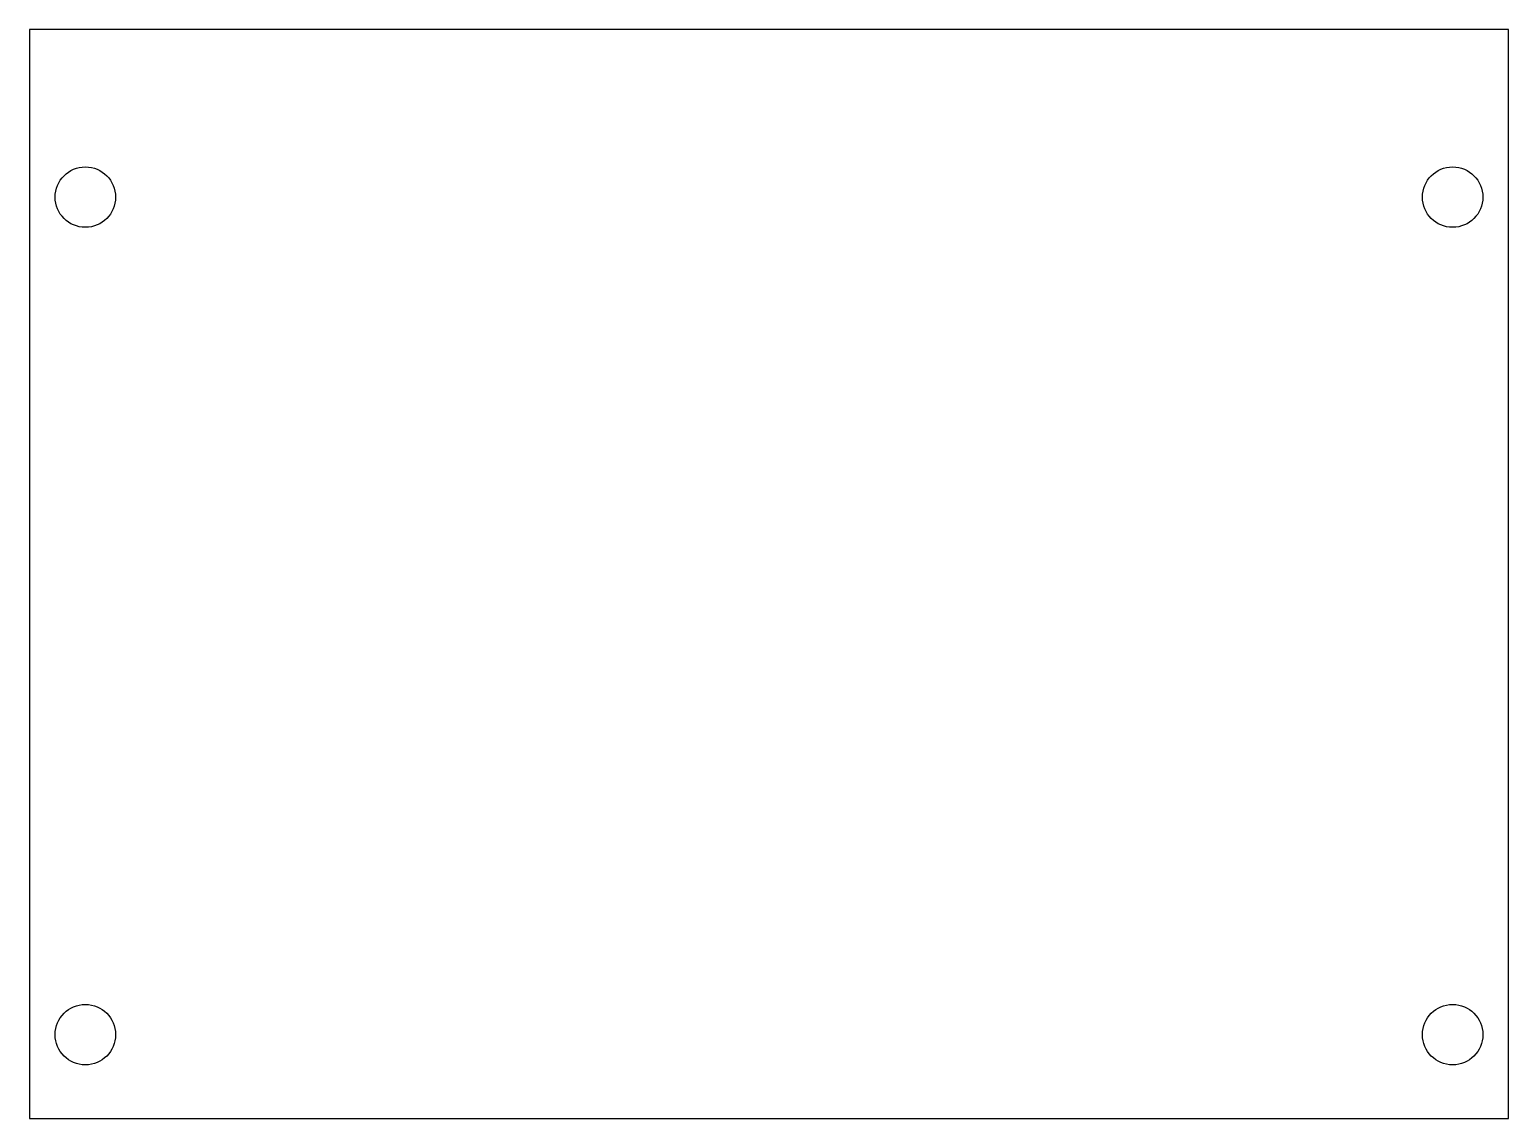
# Model space of a CAD drawing. Header units: millimetres. Extents: x 0 to 135, y 0 to 99.
import ezdxf

# ---------------------------------------------------------------- set-up
doc = ezdxf.new("R2010")
doc.units = ezdxf.units.MM
doc.layers.get('0').update_dxf_attribs({"linetype": 'CONTINUOUS'})

msp = doc.modelspace()

# ---------------------------------------------------------------- linework, layer by layer
msp.add_lwpolyline([(134.62, 99.06), (0, 99.06), (0, 0), (134.62, 0)], close=True)
for centre in [(5.08, 83.82), (129.54, 83.82), (5.08, 7.62), (129.54, 7.62)]:
    msp.add_circle(centre, 2.75)

doc.saveas('drawing.dxf')
